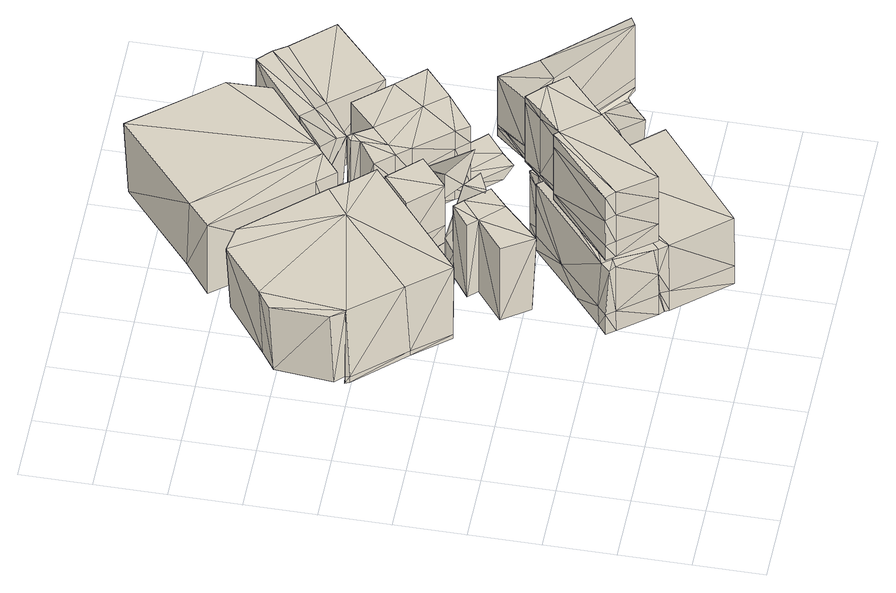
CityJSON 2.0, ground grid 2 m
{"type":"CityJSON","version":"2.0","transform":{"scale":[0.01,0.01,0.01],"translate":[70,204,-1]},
"CityObjects":{
"building1":{"type":"Building","children":["building1-1","building1-2","building1-3","building1-4","building1-5","building1-6","building1-7","building1-8","building1-9","building1-10"],"geometry":[{"type":"Solid","lod":"2","boundaries":[[[[0,1,2]],[[0,2,3]],[[0,3,4]],[[5,6,7]],[[5,7,8]],[[6,4,3]],[[6,3,7]],[[3,2,9]],[[7,3,9]],[[7,9,10]],[[7,10,11]],[[0,12,13]],[[0,13,14]],[[15,16,17]],[[15,17,6]],[[15,6,5]],[[4,6,17]],[[1,0,14]],[[12,0,4]],[[12,4,17]],[[12,17,18]],[[16,15,19]],[[20,21,22]],[[22,21,23]],[[24,25,26]],[[24,26,27]],[[28,29,30]],[[28,30,31]],[[32,33,34]],[[35,34,33]],[[9,36,37]],[[9,37,10]],[[11,38,39]],[[39,7,11]],[[40,41,42]],[[40,42,43]],[[13,12,22]],[[44,13,22]],[[45,34,46]],[[32,34,45]],[[24,38,11]],[[24,11,10]],[[24,10,37]],[[28,47,48]],[[28,48,49]],[[32,50,39]],[[33,32,39]],[[36,43,51]],[[36,51,37]],[[26,35,33]],[[33,27,26]],[[15,52,19]],[[19,52,48]],[[29,53,46]],[[29,46,54]],[[29,54,30]],[[55,56,36]],[[55,36,9]],[[55,9,2]],[[57,17,58]],[[57,18,17]],[[25,59,35]],[[25,35,26]],[[40,56,60]],[[40,60,61]],[[31,30,62]],[[30,63,62]],[[64,65,42]],[[64,42,41]],[[64,41,66]],[[55,1,14]],[[55,14,67]],[[55,67,60]],[[59,65,68]],[[59,68,54]],[[59,54,35]],[[67,69,61]],[[67,61,60]],[[70,46,53]],[[70,45,46]],[[50,71,8]],[[8,71,5]],[[54,46,34]],[[54,34,35]],[[21,64,66]],[[21,66,23]],[[67,14,13]],[[67,13,44]],[[54,68,30]],[[69,67,44]],[[69,44,72]],[[22,23,44]],[[44,23,72]],[[41,40,61]],[[18,57,20]],[[20,12,18]],[[12,20,22]],[[56,55,60]],[[56,40,43]],[[56,43,36]],[[66,41,61]],[[66,61,69]],[[1,55,2]],[[23,66,69]],[[23,69,72]],[[63,21,20]],[[62,63,20]],[[25,24,37]],[[25,37,51]],[[39,38,33]],[[33,38,27]],[[38,24,27]],[[47,16,19]],[[47,19,48]],[[50,7,39]],[[8,7,50]],[[52,45,70]],[[52,71,45]],[[58,62,57]],[[58,31,62]],[[59,25,51]],[[59,51,43]],[[59,43,42]],[[65,64,68]],[[65,59,42]],[[45,71,50]],[[32,45,50]],[[64,21,63]],[[64,63,30]],[[64,30,68]],[[20,57,62]],[[29,28,49]],[[29,49,73]],[[47,28,31]],[[47,31,58]],[[71,52,15]],[[5,71,15]],[[53,29,73]],[[70,53,49]],[[53,73,49]],[[16,47,58]],[[16,58,17]],[[52,70,48]],[[70,49,48]]]]}]},
"building1-1":{"type":"BuildingPart","parents":["building1"],"geometry":[{"type":"Solid","lod":"2","boundaries":[[[[74,75,76]],[[77,78,79]],[[78,80,79]],[[80,81,79]],[[80,82,83]],[[83,82,84]],[[85,86,84]],[[84,86,87]],[[84,87,83]],[[83,87,88]],[[86,85,89]],[[89,85,90]],[[77,79,91]],[[74,76,90]],[[90,76,89]],[[75,74,92]],[[92,74,93]],[[91,79,94]],[[94,79,95]],[[95,79,81]],[[81,80,83]],[[88,81,83]],[[74,82,93]],[[93,82,96]],[[82,80,96]],[[96,80,78]],[[82,74,84]],[[84,74,85]],[[85,74,90]],[[96,94,92]],[[96,92,93]],[[87,95,88]],[[88,95,81]],[[97,75,95]],[[95,75,94]],[[94,75,92]],[[77,91,94]],[[77,94,96]],[[96,78,77]],[[86,97,87]],[[87,97,95]],[[75,97,76]],[[97,86,76]],[[76,86,89]]]]}]},
"building1-2":{"type":"BuildingPart","parents":["building1"],"geometry":[{"type":"Solid","lod":"2","boundaries":[[[[98,99,100]],[[100,99,101]],[[101,99,102]],[[99,103,102]],[[102,103,104]],[[104,103,105]],[[105,103,106]],[[107,103,108]],[[108,103,109]],[[109,103,110]],[[103,99,110]],[[103,107,106]],[[111,112,113]],[[114,115,116]],[[114,116,117]],[[118,119,120]],[[120,119,121]],[[106,121,122]],[[122,105,106]],[[113,98,123]],[[123,98,100]],[[124,102,125]],[[124,101,102]],[[122,126,104]],[[105,122,104]],[[108,115,114]],[[115,108,109]],[[124,123,100]],[[101,124,100]],[[118,111,119]],[[113,119,111]],[[127,110,128]],[[128,110,99]],[[104,125,102]],[[104,126,125]],[[129,127,130]],[[130,127,128]],[[131,121,107]],[[121,106,107]],[[120,131,132]],[[120,121,131]],[[110,127,109]],[[109,127,115]],[[127,129,115]],[[115,129,116]],[[132,118,120]],[[119,113,121]],[[121,113,122]],[[122,113,126]],[[126,113,125]],[[98,113,99]],[[99,113,128]],[[113,112,128]],[[128,112,130]],[[112,111,130]],[[125,113,124]],[[124,113,123]],[[111,118,130]],[[130,118,129]],[[131,107,108]],[[131,108,114]],[[114,132,131]],[[114,117,132]],[[118,132,129]],[[129,132,116]],[[116,132,117]]]]}]},
"building1-3":{"type":"BuildingPart","parents":["building1"],"geometry":[{"type":"Solid","lod":"2","boundaries":[[[[133,134,135]],[[135,134,136]],[[137,138,139]],[[138,137,140]],[[134,133,141]],[[141,133,142]],[[140,143,133]],[[142,133,143]],[[137,134,144]],[[144,134,141]],[[136,139,138]],[[138,135,136]],[[144,141,143]],[[143,141,142]],[[145,146,137]],[[146,140,137]],[[147,144,148]],[[148,144,143]],[[135,140,133]],[[135,138,140]],[[134,137,136]],[[136,137,139]],[[146,145,147]],[[148,146,147]],[[140,146,148]],[[143,140,148]],[[145,137,147]],[[147,137,144]]]]}]},
"building1-4":{"type":"BuildingPart","parents":["building1"],"geometry":[{"type":"MultiSurface","lod":"2","boundaries":[[[149,150,151]],[[151,150,152]],[[152,150,153]],[[154,155,156]],[[155,152,156]],[[157,158,159]],[[160,161,162]],[[163,164,165]],[[162,163,165]],[[161,163,162]],[[151,156,149]],[[149,156,166]],[[166,156,165]],[[165,156,162]],[[167,156,154]],[[156,167,162]],[[162,167,160]],[[151,152,155]],[[161,160,156]],[[167,156,160]],[[161,156,152]],[[153,161,152]],[[163,161,153]],[[163,153,164]],[[150,164,153]],[[168,169,170]],[[171,172,154]],[[172,155,154]],[[156,158,157]],[[158,156,151]],[[151,173,158]],[[169,168,171]],[[171,168,172]],[[172,168,174]],[[173,151,174]],[[174,151,172]],[[172,151,155]],[[157,159,170]],[[170,169,157]],[[159,158,170]],[[170,158,168]],[[157,169,156]],[[169,171,156]],[[154,156,171]],[[158,173,168]],[[168,173,174]],[[164,150,166]],[[166,150,149]],[[164,166,165]]]}]},
"building1-5":{"type":"BuildingPart","parents":["building1"],"geometry":[{"type":"Solid","lod":"2","boundaries":[[[[175,176,177]],[[177,176,178]],[[177,179,175]],[[177,180,179]],[[180,181,179]],[[182,183,176]],[[183,184,176]],[[184,178,176]],[[185,186,187]],[[187,186,188]],[[188,186,189]],[[180,183,181]],[[180,184,183]],[[179,190,186]],[[190,191,186]],[[191,189,186]],[[178,180,177]],[[184,180,178]],[[176,179,182]],[[175,179,176]],[[191,190,188]],[[188,190,187]],[[187,179,185]],[[187,190,179]],[[189,191,188]],[[185,179,186]],[[182,179,181]],[[181,183,182]]]]}]},
"building1-6":{"type":"BuildingPart","parents":["building1"],"geometry":[{"type":"Solid","lod":"2","boundaries":[[[[192,193,194]],[[194,193,195]],[[196,197,198]],[[196,199,197]],[[199,196,192]],[[194,199,192]],[[197,200,198]],[[200,201,198]],[[202,203,204]],[[202,205,203]],[[206,207,202]],[[202,207,205]],[[207,206,208]],[[208,206,209]],[[206,199,209]],[[209,199,195]],[[195,199,194]],[[207,208,196]],[[193,196,208]],[[192,196,193]],[[195,193,209]],[[209,193,208]],[[204,197,202]],[[202,197,206]],[[206,197,199]],[[203,205,198]],[[205,207,198]],[[196,198,207]],[[201,204,203]],[[200,204,201]],[[197,204,200]],[[203,198,201]]]]}]},
"building1-7":{"type":"BuildingPart","parents":["building1"],"geometry":[{"type":"Solid","lod":"2","boundaries":[[[[210,211,212]],[[212,211,213]],[[214,215,216]],[[215,217,216]],[[218,219,220]],[[220,219,221]],[[222,218,223]],[[223,218,220]],[[219,224,221]],[[221,224,225]],[[226,227,224]],[[224,227,228]],[[229,226,219]],[[219,226,224]],[[224,228,225]],[[225,228,230]],[[231,229,218]],[[218,229,219]],[[232,231,222]],[[222,231,218]],[[233,227,234]],[[234,227,235]],[[227,226,235]],[[235,226,236]],[[226,229,236]],[[236,229,237]],[[229,231,237]],[[237,231,238]],[[231,232,238]],[[238,232,239]],[[240,241,242]],[[242,241,243]],[[214,244,215]],[[215,244,245]],[[240,244,212]],[[212,244,210]],[[244,214,210]],[[210,214,246]],[[244,240,245]],[[245,240,242]],[[247,216,248]],[[247,249,216]],[[250,251,241]],[[251,243,241]],[[252,253,248]],[[247,248,253]],[[216,217,248]],[[217,254,248]],[[252,248,254]],[[254,255,252]],[[256,257,220]],[[220,257,223]],[[258,259,260]],[[211,210,249]],[[249,210,246]],[[261,241,228]],[[228,241,230]],[[230,241,213]],[[242,262,245]],[[243,262,242]],[[217,245,262]],[[215,245,217]],[[233,234,263]],[[234,264,263]],[[214,216,249]],[[214,249,246]],[[225,211,221]],[[221,211,256]],[[256,211,249]],[[265,217,266]],[[217,262,266]],[[243,264,267]],[[251,264,243]],[[261,263,241]],[[241,263,250]],[[268,269,270]],[[269,260,270]],[[271,222,270]],[[222,223,270]],[[257,270,223]],[[257,256,247]],[[247,256,249]],[[252,255,268]],[[255,269,268]],[[221,256,220]],[[238,258,237]],[[253,272,247]],[[247,272,257]],[[269,255,254]],[[254,260,269]],[[211,225,213]],[[213,225,230]],[[235,266,267]],[[266,235,236]],[[258,238,259]],[[239,259,238]],[[227,261,228]],[[265,266,236]],[[265,236,237]],[[265,237,258]],[[234,267,264]],[[235,267,234]],[[263,261,233]],[[233,261,227]],[[232,222,271]],[[260,265,258]],[[265,260,254]],[[217,265,254]],[[267,266,262]],[[267,262,243]],[[241,240,213]],[[213,240,212]],[[257,268,270]],[[257,272,268]],[[271,270,260]],[[271,260,259]],[[252,268,272]],[[252,272,253]],[[250,263,264]],[[264,251,250]],[[271,259,232]],[[259,239,232]]]]}]},
"building1-8":{"type":"BuildingPart","parents":["building1"],"geometry":[{"type":"Solid","lod":"2","boundaries":[[[[273,274,275]],[[275,274,276]],[[276,274,277]],[[275,276,278]],[[278,276,279]],[[276,280,279]],[[279,280,281]],[[274,282,277]],[[283,284,285]],[[285,284,286]],[[287,288,289]],[[286,289,288]],[[289,286,290]],[[288,291,286]],[[291,292,286]],[[285,286,292]],[[285,292,293]],[[290,294,289]],[[290,295,294]],[[295,290,296]],[[287,297,288]],[[288,297,298]],[[299,300,292]],[[292,300,293]],[[291,301,292]],[[292,301,299]],[[302,289,295]],[[294,295,289]],[[303,304,281]],[[303,281,280]],[[289,297,287]],[[289,302,297]],[[303,305,283]],[[283,305,284]],[[306,304,299]],[[299,304,300]],[[307,308,302]],[[307,302,295]],[[293,283,285]],[[293,300,283]],[[306,309,279]],[[279,309,278]],[[310,308,274]],[[273,310,274]],[[288,298,291]],[[291,298,301]],[[305,311,296]],[[305,296,284]],[[309,312,278]],[[278,312,275]],[[296,286,284]],[[286,296,290]],[[303,283,304]],[[283,300,304]],[[305,303,276]],[[276,303,280]],[[304,306,281]],[[281,306,279]],[[282,308,307]],[[274,308,282]],[[309,306,301]],[[301,306,299]],[[310,297,308]],[[297,302,308]],[[276,311,305]],[[277,311,276]],[[312,309,298]],[[298,309,301]],[[296,307,295]],[[296,311,307]],[[297,310,298]],[[298,310,312]],[[307,311,282]],[[311,277,282]],[[310,273,312]],[[312,273,275]]]]}]},
"building1-9":{"type":"BuildingPart","parents":["building1"],"geometry":[{"type":"Solid","lod":"2","boundaries":[[[[313,314,315]],[[313,315,316]],[[317,318,319]],[[319,320,317]],[[320,321,322]],[[317,320,322]],[[323,315,324]],[[323,316,315]],[[325,326,322]],[[322,326,317]],[[317,326,318]],[[326,324,327]],[[326,323,324]],[[328,323,325]],[[323,328,316]],[[328,329,316]],[[325,323,326]],[[322,328,325]],[[327,318,326]],[[330,318,327]],[[331,332,333]],[[331,333,334]],[[335,313,316]],[[335,316,329]],[[313,335,336]],[[313,336,331]],[[314,313,331]],[[314,331,334]],[[337,338,319]],[[337,319,339]],[[340,341,342]],[[340,343,341]],[[319,318,341]],[[318,330,341]],[[343,339,319]],[[341,343,319]],[[343,340,337]],[[337,339,343]],[[335,328,336]],[[336,328,321]],[[321,328,322]],[[338,337,332]],[[338,332,331]],[[340,342,333]],[[342,334,333]],[[324,315,314]],[[337,340,332]],[[340,333,332]],[[336,321,331]],[[331,321,338]],[[320,338,321]],[[319,338,320]],[[330,327,324]],[[341,330,324]],[[342,341,324]],[[329,328,335]],[[342,324,314]],[[334,342,314]]]]}]},
"building1-10":{"type":"BuildingPart","parents":["building1"],"geometry":[{"type":"Solid","lod":"2","boundaries":[[[[344,345,346]],[[344,346,347]],[[348,349,350]],[[348,350,351]],[[348,351,345]],[[348,345,352]],[[345,344,353]],[[345,353,352]],[[345,351,346]],[[349,348,354]],[[355,348,356]],[[356,348,352]],[[351,357,346]],[[358,359,360]],[[361,362,363]],[[363,364,361]],[[358,365,359]],[[356,352,366]],[[366,352,353]],[[367,362,361]],[[367,361,347]],[[367,347,346]],[[367,346,357]],[[364,344,347]],[[364,347,361]],[[367,363,362]],[[368,369,357]],[[368,357,351]],[[368,351,350]],[[344,364,366]],[[344,366,353]],[[363,367,369]],[[349,370,368]],[[349,368,350]],[[368,370,355]],[[355,369,368]],[[369,355,356]],[[369,364,363]],[[366,364,369]],[[369,356,366]],[[369,367,357]],[[360,365,358]],[[354,348,355]],[[371,354,355]],[[359,365,360]],[[370,349,354]],[[370,354,371]],[[355,370,371]]]]}]}
},
"vertices":[
[606,362,278],[656,262,280],[662,250,281],[731,312,278],[812,475,271],[962,550,267],[919,525,268],[938,500,269],[975,538,267],[681,225,281],[806,75,284],[1100,312,273],[588,388,277],[562,362,278],[581,350,279],[938,588,266],[881,612,266],[869,588,267],[850,612,266],[894,638,265],[750,525,81],[694,475,20],[600,400,100],[606,400,22],[1019,250,72],[981,212,27],[1100,312,24],[1100,312,63],[881,612,66],[881,612,15],[869,588,16],[869,588,68],[975,538,61],[938,500,67],[975,538,17],[938,500,18],[688,225,100],[812,75,97],[1100,312,160],[938,500,182],[681,238,27],[675,262,26],[738,312,24],[688,225,27],[569,375,103],[962,562,62],[962,562,17],[881,612,211],[900,638,240],[900,638,63],[975,538,225],[812,75,31],[938,588,232],[944,588,16],[912,525,18],[662,250,186],[675,250,101],[850,612,194],[869,588,191],[800,375,22],[669,250,101],[669,250,26],[850,612,69],[850,612,15],[744,438,21],[775,400,22],[619,362,23],[588,350,103],[812,475,19],[594,350,24],[944,588,62],[962,550,228],[575,375,23],[900,638,14],
[1231,538,30],[1231,550,238],[1238,538,238],[994,588,44],[994,588,29],[1000,562,243],[1112,450,30],[1100,438,246],[1162,488,30],[1162,388,30],[1206,425,30],[1231,438,30],[1231,438,242],[1206,425,244],[1150,375,247],[1281,488,239],[1281,488,31],[994,588,242],[1138,662,235],[1138,662,29],[1062,625,239],[1162,488,242],[1062,625,29],[1231,538,238],
[62,975,520],[69,975,520],[38,1012,520],[44,1175,520],[94,1212,520],[412,1038,520],[231,1325,520],[306,1312,520],[494,1100,520],[531,1050,520],[588,988,520],[275,725,520],[181,838,520],[56,975,262],[50,975,262],[56,975,283],[581,988,308],[262,725,279],[262,725,263],[581,988,260],[438,1038,260],[431,1038,304],[500,1088,259],[500,1088,310],[306,1312,314],[31,1000,283],[38,1162,293],[88,1200,297],[225,1312,310],[181,825,280],[56,962,283],[181,825,262],[56,962,262],[531,1050,309],[531,1050,259],
[550,638,204],[556,638,479],[456,550,207],[456,538,479],[494,700,480],[400,625,210],[400,625,480],[494,700,207],[612,688,479],[606,700,202],[556,750,205],[556,750,480],[469,725,480],[469,725,208],[531,775,480],[538,775,206],
[644,862,443],[644,875,524],[606,838,381],[556,800,375],[556,800,525],[494,875,288],[556,800,311],[494,875,292],[556,938,294],[594,925,329],[569,950,294],[475,888,282],[475,888,371],[519,925,350],[475,888,525],[562,962,524],[550,950,404],[581,938,425],[488,875,286],[612,900,209],[575,925,212],[581,938,212],[506,850,217],[556,800,213],[644,862,387],[638,862,207],
[662,725,480],[606,700,480],[656,738,204],[600,700,201],[612,762,480],[556,800,201],[556,800,328],[594,700,480],[538,775,295],[544,775,200],[556,800,480],[644,875,480],[556,800,570],[644,875,489],[644,875,481],[650,738,579],[644,862,489],
[838,1312,252],[844,1425,250],[838,1312,511],[838,1438,508],[675,1175,258],[619,1138,520],[625,1138,260],[650,1162,519],[556,1088,523],[556,1088,262],[306,1388,520],[506,1138,262],[512,1138,522],[306,1388,262],[381,1450,516],[406,1462,258],[644,1662,249],[644,1675,505],
[906,1000,516],[838,912,517],[975,925,515],[888,850,517],[812,1100,300],[812,1088,258],[744,1025,300],[744,1025,259],[650,950,421],[681,912,428],[650,950,519],[681,912,519],[606,1000,409],[606,1000,520],[762,812,450],[762,812,519],[762,812,300],[788,775,300],[788,775,457],[681,912,300],[788,775,518],[650,950,300],[606,1000,300],[875,675,300],[856,700,261],[788,775,261],[762,812,261],[681,912,260],[650,950,260],[606,1000,260],[969,912,300],[888,850,300],[969,912,258],[888,862,259],[900,1000,300],[900,1000,258],[819,1100,516],[706,1075,518],[706,1075,300],[738,1025,518],[975,762,300],[956,775,259],[700,1088,300],[694,1088,518],[706,1075,259],[700,1088,259],[681,975,519],[681,1050,518],[681,975,260],[638,1025,260],[681,1050,260],[825,800,300],[838,912,259],[912,712,300],[900,738,260],[688,975,260],[794,850,260],[831,812,260],[681,1075,300],[681,1075,259],[681,1050,300],[631,1025,300],[681,1075,518],
[988,550,546],[944,600,546],[862,438,550],[781,538,550],[850,600,548],[662,250,556],[588,350,556],[769,550,550],[562,375,556],[894,650,546],[769,550,325],[781,538,327],[769,550,303],[781,538,303],[988,550,299],[862,438,304],[950,588,299],[844,600,301],[662,250,312],[588,350,311],[569,375,311],[894,650,299],[894,650,303],[844,600,313],[988,550,312],[862,438,337],[588,350,368],[569,375,365],[662,250,378],[950,588,309],[769,550,503],[562,375,468],[781,538,504],[588,350,469],[894,650,524],[944,588,529],[662,250,474],[988,550,532],[850,600,516],[862,438,510],
[775,1188,519],[969,1338,511],[931,1375,510],[744,1225,518],[656,1162,259],[738,1225,255],[794,1162,258],[706,1100,262],[700,1100,331],[650,1162,321],[738,1225,317],[931,1375,310],[700,1200,319],[738,1225,315],[931,1375,298],[650,1162,324],[638,1150,523],[925,1375,246],[800,1162,520],[912,1025,521],[1094,1188,512],[994,1300,511],[675,1112,524],[688,1088,524],[912,1025,350],[794,1162,328],[912,1025,265],[1094,1175,341],[988,1300,250],[988,1300,322],[1094,1175,256],
[1044,638,532],[981,725,341],[975,738,341],[975,738,523],[1219,425,338],[1081,600,301],[975,738,299],[975,738,328],[1219,425,357],[1219,425,554],[1219,425,304],[1194,412,317],[1194,412,351],[956,712,335],[1250,450,367],[1300,488,415],[1300,488,382],[900,650,530],[894,650,410],[900,650,367],[981,588,537],[1144,688,371],[1194,412,555],[894,650,359],[900,650,301],[900,650,315],[1162,425,305],[1194,412,305]
]}
